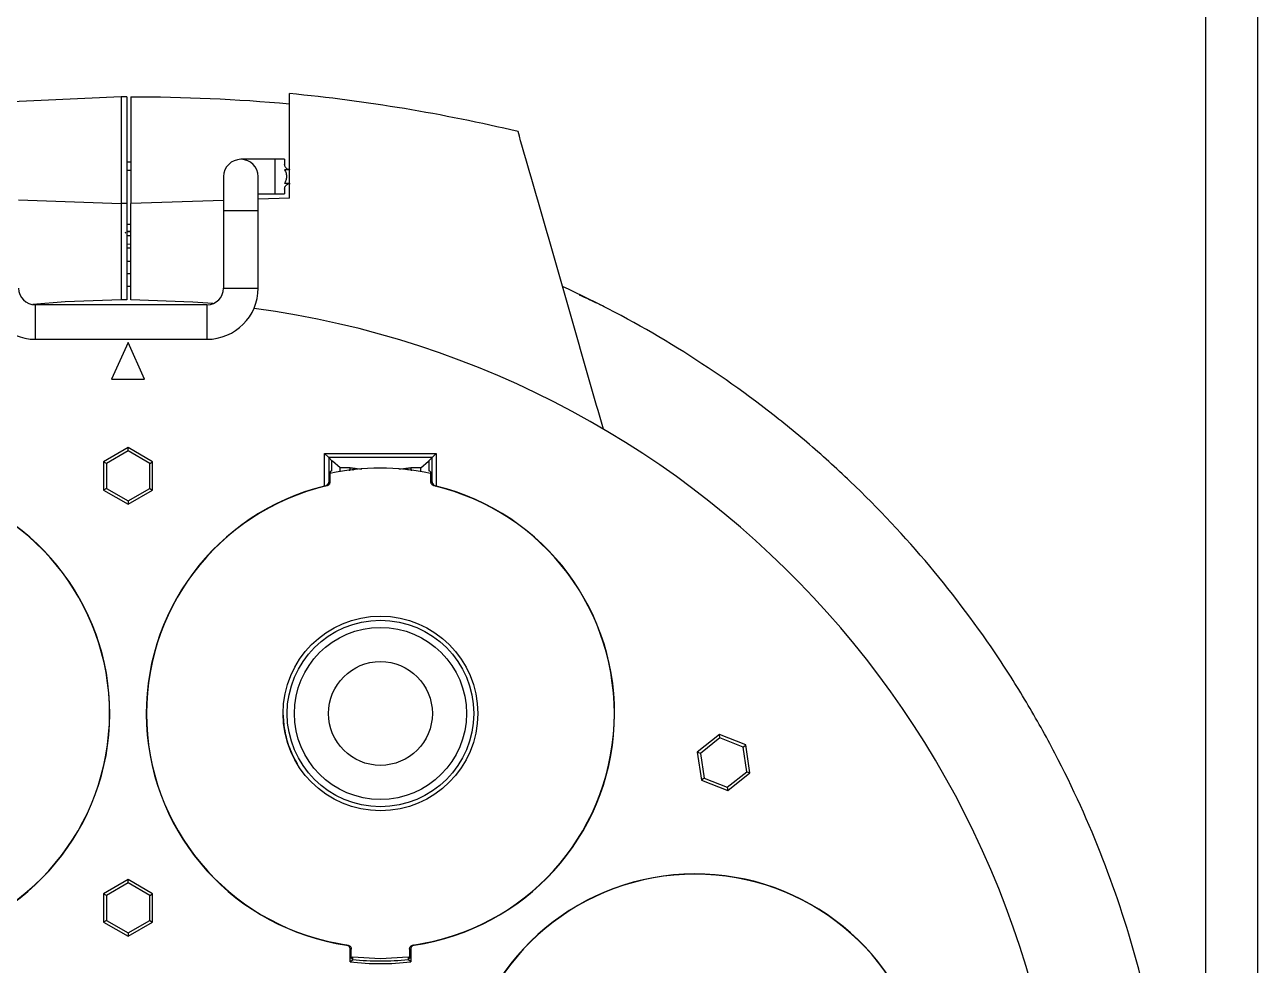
# Model space of a CAD drawing. Header units: inches. Extents: x 1.2 to 44.8, y 1.3 to 32.8.
# Drawn here: x 40 to 44.45, y 11.304 to 14.701 of the extents above; entities that cross this region are included whole.
import ezdxf

# ---------------------------------------------------------------- set-up
doc = ezdxf.new("R2010")
doc.units = ezdxf.units.IN
doc.header["$MEASUREMENT"] = 0
doc.layers.add('OBJECT', color=7, linetype='Continuous')

msp = doc.modelspace()

# ---------------------------------------------------------------- linework, layer by layer
at = {"layer": 'OBJECT'}
for p, q in [((44.2633, 16.7992), (44.2633, 11.2439)), ((44.4503, 16.7992), (44.4503, 9.7215)), ((40.3483, 14.4409), (39.9008, 14.4207)), ((40.3483, 14.4409), (40.3483, 14.0554)), ((40.3683, 14.4409), (40.3483, 14.4409)), ((40.3683, 14.4409), (40.3683, 13.7075)), ((40.3833, 14.4409), (40.3833, 14.055)), ((40.3833, 14.2049), (40.3683, 14.205)), ((40.9383, 14.215), (40.7808, 14.215)), ((40.9033, 14.215), (40.9033, 14.09)), ((40.9383, 14.215), (40.9383, 14.1975)), ((40.3833, 14.1749), (40.3683, 14.175)), ((40.7183, 14.1525), (40.7183, 13.75)), ((40.8433, 13.75), (40.8433, 14.1525)), ((40.9556, 14.1775), (40.9383, 14.1775)), ((40.9556, 14.1275), (40.9383, 14.1275)), ((40.9383, 14.1075), (40.9383, 14.09)), ((39.9783, 14.0683), (40.3483, 14.0554)), ((40.7183, 14.0667), (40.3833, 14.055)), ((40.8433, 14.09), (40.9383, 14.09)), ((40.9558, 14.075), (40.8433, 14.0711)), ((40.3683, 14.0554), (40.3483, 14.0554)), ((40.7183, 14.03), (40.8433, 14.03)), ((40.3833, 13.9792), (40.3685, 13.9791)), ((40.3683, 13.9541), (40.3833, 13.954)), ((40.3833, 13.954), (40.3683, 13.9541)), ((40.3833, 13.954), (40.3683, 13.9541)), ((40.3833, 13.939), (40.3683, 13.9391)), ((40.3683, 13.9091), (40.3833, 13.9092)), ((40.3833, 13.8942), (40.3683, 13.8941)), ((40.3683, 13.8475), (40.3833, 13.8477)), ((40.3683, 13.8027), (40.3833, 13.8027)), ((40.3832, 13.7558), (40.3682, 13.7558)), ((40.3683, 13.7075), (40.3483, 13.7075)), ((40.7183, 13.75), (40.8433, 13.75)), ((40.6583, 13.69), (40.0383, 13.69)), ((40.0383, 13.69), (40.0383, 13.565)), ((40.6583, 13.69), (40.6583, 13.565)), ((40.0383, 13.565), (40.6583, 13.565)), ((40.3733, 13.5533), (40.3134, 13.4215)), ((40.4331, 13.4215), (40.3733, 13.5533)), ((40.3134, 13.4215), (40.4331, 13.4215)), ((40.3733, 13.1738), (40.2847, 13.1227)), ((40.4619, 13.1227), (40.3733, 13.1738)), ((40.3733, 13.1617), (40.3733, 13.1738)), ((40.3733, 13.1617), (40.2952, 13.1166)), ((40.4514, 13.1166), (40.3733, 13.1617)), ((41.0829, 13.1528), (41.486, 13.1528)), ((41.0829, 13.0346), (41.0829, 13.1528)), ((41.0978, 13.138), (41.0829, 13.1528)), ((41.0978, 13.138), (41.0978, 13.0497)), ((41.4711, 13.138), (41.0978, 13.138)), ((41.0978, 13.138), (41.1094, 13.1263)), ((41.486, 13.1528), (41.4594, 13.1263)), ((41.4711, 13.0497), (41.4711, 13.138)), ((41.486, 13.1528), (41.486, 13.0346)), ((40.2847, 13.1227), (40.2847, 13.0204)), ((40.2952, 13.1166), (40.2847, 13.1227)), ((40.2952, 13.1166), (40.2952, 13.0264)), ((40.4514, 13.1166), (40.4619, 13.1227)), ((40.4514, 13.0264), (40.4514, 13.1166)), ((40.4619, 13.0204), (40.4619, 13.1227)), ((41.1094, 13.0902), (41.1094, 13.1263)), ((41.1389, 13.1005), (41.1112, 13.1247)), ((41.1749, 13.1005), (41.1389, 13.1005)), ((41.1389, 13.0874), (41.1389, 13.1005)), ((41.1737, 13.0903), (41.1749, 13.1005)), ((41.1857, 13.0999), (41.1847, 13.0906)), ((41.384, 13.0928), (41.3831, 13.0999)), ((41.4299, 13.1005), (41.394, 13.1005)), ((41.394, 13.1005), (41.3952, 13.0902)), ((41.4299, 13.1005), (41.4576, 13.1247)), ((41.4299, 13.0874), (41.4299, 13.1005)), ((41.4594, 13.1263), (41.4594, 13.0902)), ((41.1022, 13.0758), (41.1022, 13.0502)), ((41.4667, 13.0502), (41.4667, 13.0758)), ((40.2952, 13.0264), (40.2847, 13.0204)), ((40.2847, 13.0204), (40.3733, 12.9692)), ((40.2952, 13.0264), (40.3733, 12.9813)), ((40.3733, 12.9813), (40.4514, 13.0264)), ((40.3733, 12.9692), (40.4619, 13.0204)), ((40.4514, 13.0264), (40.4619, 13.0204)), ((41.0846, 13.035), (41.0829, 13.0346)), ((41.486, 13.0346), (41.4843, 13.035)), ((40.3733, 12.9813), (40.3733, 12.9692)), ((42.5081, 12.1373), (42.4281, 12.0735)), ((42.5099, 12.1253), (42.4394, 12.0691)), ((42.6033, 12.0999), (42.5081, 12.1373)), ((42.5099, 12.1253), (42.5081, 12.1373)), ((42.5938, 12.0924), (42.5099, 12.1253)), ((42.4281, 12.0735), (42.4433, 11.9723)), ((42.4394, 12.0691), (42.4281, 12.0735)), ((42.4394, 12.0691), (42.4528, 11.9799)), ((42.5938, 12.0924), (42.6033, 12.0999)), ((42.6073, 12.0032), (42.5938, 12.0924)), ((42.6185, 11.9988), (42.6033, 12.0999)), ((42.4528, 11.9799), (42.4433, 11.9723)), ((42.4433, 11.9723), (42.5386, 11.935)), ((42.4528, 11.9799), (42.5368, 11.9469)), ((42.5368, 11.9469), (42.6073, 12.0032)), ((42.5386, 11.935), (42.6185, 11.9988)), ((42.6073, 12.0032), (42.6185, 11.9988)), ((42.5368, 11.9469), (42.5386, 11.935)), ((40.3733, 11.6138), (40.2847, 11.5627)), ((40.3733, 11.6017), (40.2952, 11.5566)), ((40.4619, 11.5627), (40.3733, 11.6138)), ((40.3733, 11.6017), (40.3733, 11.6138)), ((40.4514, 11.5566), (40.3733, 11.6017)), ((40.2847, 11.5627), (40.2847, 11.4604)), ((40.2952, 11.5566), (40.2847, 11.5627)), ((40.2952, 11.5566), (40.2952, 11.4664)), ((40.4514, 11.5566), (40.4619, 11.5627)), ((40.4514, 11.4664), (40.4514, 11.5566)), ((40.4619, 11.4604), (40.4619, 11.5627)), ((40.2952, 11.4664), (40.2847, 11.4604)), ((40.2847, 11.4604), (40.3733, 11.4092)), ((40.2952, 11.4664), (40.3733, 11.4213)), ((40.3733, 11.4213), (40.4514, 11.4664)), ((40.3733, 11.4092), (40.4619, 11.4604)), ((40.4514, 11.4664), (40.4619, 11.4604)), ((40.3733, 11.4213), (40.3733, 11.4092)), ((41.175, 11.3168), (41.175, 11.3622)), ((41.1793, 11.3385), (41.1793, 11.3625)), ((41.3896, 11.3625), (41.3896, 11.3385)), ((41.3939, 11.3622), (41.3939, 11.3168)), ((41.175, 11.3168), (41.1844, 11.3253)), ((41.2844, 11.3277), (41.1841, 11.3334)), ((41.1844, 11.3253), (41.1844, 11.3342)), ((41.3849, 11.3334), (41.2844, 11.3277)), ((41.3844, 11.3342), (41.3844, 11.3253)), ((41.3939, 11.3168), (41.3844, 11.3253))]:
    msp.add_line(p, q, dxfattribs=at)
at = {"layer": 'OBJECT', "flags": 128}
for points in [[(40.3483, 13.7075), (40.1464, 13.7002), (40.0301, 13.6906)], [(40.679, 13.6937), (40.6068, 13.6995), (40.3833, 13.7075)]]:
    msp.add_lwpolyline(points, dxfattribs=at)
at = {"layer": 'OBJECT'}
for radius in [0.3516, 0.3367, 0.3108, 0.1875]:
    msp.add_circle((41.2844, 12.2136), radius, dxfattribs=at)
for centre, radius, start, end in [((40.7808, 14.1525), 0.0625, 0, 180), ((40.0383, 13.75), 0.185, 180, 270), ((40.0383, 13.75), 0.06, 180, 270), ((40.6583, 13.75), 0.06, 270, 0), ((40.6583, 13.75), 0.185, 270, 0), ((40.3733, 10.3215), 3.386, 1.3042, 82.279), ((41.2844, 12.2136), 0.8858, 78.2179, 101.8617), ((39.4621, 12.2136), 0.8445, 278.0389, 76.7276), ((39.4621, 12.2136), 0.8454, 278.3204, 76.2063), ((41.2844, 12.2136), 0.8454, 103.7937, 261.6796), ((41.2844, 12.2136), 0.8445, 103.2724, 261.9611), ((41.2844, 12.2136), 0.8445, 278.0389, 76.7276), ((41.2844, 12.2136), 0.8454, 278.3204, 76.2063), ((42.4206, 10.7888), 0.8454, 13.7937, 171.6796), ((42.4206, 10.7888), 0.8445, 13.2724, 171.9611), ((41.2844, 12.2136), 0.9034, 263.0399, 276.9601), ((41.2844, 12.2136), 0.8939, 263.5771, 276.4229)]:
    msp.add_arc(centre, radius, start, end, dxfattribs=at)
for centre, major_axis, ratio, start_param, end_param in [((41.79, 12.2136), (1.1844, 0), 0.904333, 2.18289, 2.189184), ((41.0964, 13.1244), (0.015, 0), 0.122785, 0.139626, 0.517039), ((41.2844, 13.1115), (0.1364, 0), 0.122792, 3.903609, 4.202236), ((41.2844, 13.1115), (0.1364, 0), 0.122792, 5.222542, 5.521169), ((41.4725, 13.1244), (0.015, 0), 0.122785, 2.624554, 3.001966), ((40.7789, 12.2136), (1.1844, 0), 0.904333, 0.952409, 0.958702), ((41.1787, 12.2136), (0.8486, 0), 0.989844, 1.661062, 1.666299), ((41.3902, 12.2136), (0.8486, 0), 0.989844, 1.475294, 1.480531), ((41.1258, 12.2136), (0.8702, 0), 0.979895, 4.768957, 4.773913), ((41.4431, 12.2136), (0.8702, 0), 0.979895, 4.650865, 4.655821), ((42.1756, 12.2136), (1.4876, 0), 0.800731, 3.979311, 3.983227), ((40.3933, 12.2136), (1.4876, 0), 0.800731, 5.441551, 5.445467)]:
    msp.add_ellipse(centre, major_axis=major_axis, ratio=ratio, start_param=start_param, end_param=end_param, dxfattribs=at)
for points in [[(40.3833, 14.4409), (40.5746, 14.4413), (40.7654, 14.4329), (40.9558, 14.4156)], [(40.9558, 14.075), (40.9558, 14.2027), (40.9558, 14.3284), (40.9558, 14.4523)], [(41.7812, 14.3152), (41.5094, 14.3798), (41.2342, 14.4256), (40.9558, 14.4523)]]:
    msp.add_open_spline(points, degree=3, dxfattribs=at)
for points, knots in [([(42.0894, 13.2404), (42.0634, 13.3311), (42.0375, 13.4215), (41.9857, 13.6021), (41.9598, 13.6924), (41.9083, 13.872), (41.8826, 13.9614), (41.8316, 14.1393), (41.8063, 14.2275), (41.7812, 14.3152)], [0, 0, 0, 0, 0.25, 0.25, 0.5, 0.5, 0.75, 0.75, 1, 1, 1, 1]), ([(40.9583, 14.1775), (40.9562, 14.1777), (40.9521, 14.1781), (40.9465, 14.181), (40.9422, 14.1852), (40.9389, 14.1911), (40.9385, 14.1951), (40.9383, 14.1975)], [0, 0, 0, 0, 0.176038, 0.352003, 0.530065, 0.718745, 1, 1, 1, 1]), ([(40.9383, 14.1775), (40.9403, 14.1735), (40.9443, 14.1654), (40.946, 14.1514), (40.9436, 14.1383), (40.9401, 14.1311), (40.9383, 14.1275)], [0, 0, 0, 0, 0.263961, 0.530255, 0.7652751, 1, 1, 1, 1]), ([(40.9383, 14.1075), (40.9385, 14.11), (40.9389, 14.1143), (40.9427, 14.1206), (40.9479, 14.125), (40.9535, 14.1272), (40.957, 14.1275), (40.9583, 14.1275)], [0, 0, 0, 0, 0.287921, 0.494979, 0.70301, 0.889448, 1, 1, 1, 1]), ([(40.3483, 14.0554), (40.3483, 13.9978), (40.3483, 13.8823), (40.3483, 13.7658), (40.3483, 13.7075)], [0, 0, 0, 0, 0.498712, 1, 1, 1, 1]), ([(40.3833, 13.7075), (40.3833, 13.7657), (40.3833, 13.8238), (40.3833, 13.9397), (40.3833, 13.9975), (40.3833, 14.055)], [0, 0, 0, 0, 0.5, 0.5, 1, 1, 1, 1]), ([(40.3633, 13.9481), (40.3634, 13.9485), (40.3639, 13.9506), (40.3647, 13.9518), (40.3653, 13.9528)], [0, 0, 0, 0, 0.19857, 1, 1, 1, 1]), ([(44.0287, 11.2644), (43.9937, 11.4001), (43.9514, 11.5331), (43.8524, 11.7938), (43.7957, 11.9214), (43.7156, 12.0776), (43.6991, 12.1086), (43.6652, 12.1704), (43.6478, 12.2011), (43.5942, 12.2925), (43.5569, 12.3522), (43.4405, 12.5273), (43.3569, 12.6391), (43.1778, 12.8528), (43.0822, 12.9546), (42.9299, 13.1), (42.8776, 13.1472), (42.7701, 13.2389), (42.7152, 13.283), (42.5477, 13.4104), (42.4321, 13.4886), (42.1928, 13.6319), (42.0693, 13.697), (41.9417, 13.7554)], [0, 0, 0, 0, 0.125, 0.125, 0.25, 0.25, 0.28125, 0.28125, 0.3125, 0.3125, 0.375, 0.375, 0.5, 0.5, 0.625, 0.625, 0.6875, 0.6875, 0.75, 0.75, 0.875, 0.875, 1, 1, 1, 1]), ([(42.0988, 13.6787), (42.0907, 13.6829), (42.073, 13.6921), (42.0276, 13.7132), (42.0028, 13.7247)], [0, 0, 0, 0, 0.4529526, 1, 1, 1, 1]), ([(41.1033, 13.0863), (41.1032, 13.0861), (41.1029, 13.0857), (41.1026, 13.0837), (41.1023, 13.0809), (41.1022, 13.0781), (41.1022, 13.0764), (41.1022, 13.0758)], [0, 0, 0, 0, 0.220811, 0.441948, 0.667498, 0.896783, 1, 1, 1, 1]), ([(41.1749, 13.1005), (41.1766, 13.1005), (41.18, 13.1004), (41.1836, 13.1002), (41.1853, 13.1), (41.1857, 13.0999)], [0, 0, 0, 0, 0.416515, 0.833182, 1, 1, 1, 1]), ([(41.3831, 13.0999), (41.3844, 13.1001), (41.3869, 13.1003), (41.3909, 13.1005), (41.3933, 13.1005), (41.394, 13.1005)], [0, 0, 0, 0, 0.413061, 0.826035, 1, 1, 1, 1]), ([(41.4667, 13.0758), (41.4667, 13.0763), (41.4667, 13.0779), (41.4666, 13.0806), (41.4663, 13.0835), (41.466, 13.0856), (41.4657, 13.0861), (41.4655, 13.0863)], [0, 0, 0, 0, 0.0821676, 0.3062639, 0.5349455, 0.7645548, 1, 1, 1, 1]), ([(41.0978, 13.0497), (41.0978, 13.0497), (41.0976, 13.0482), (41.0966, 13.0448), (41.0937, 13.0402), (41.0894, 13.0366), (41.0861, 13.0355), (41.0846, 13.035)], [0, 0, 0, 0, 0.006138, 0.254994, 0.577239, 0.809771, 1, 1, 1, 1]), ([(41.1022, 13.0502), (41.1021, 13.0491), (41.1019, 13.0464), (41.1002, 13.0422), (41.0969, 13.0384), (41.0933, 13.0363), (41.0911, 13.0357), (41.0905, 13.0355)], [0, 0, 0, 0, 0.157413, 0.407293, 0.657414, 0.909287, 1, 1, 1, 1]), ([(41.4783, 13.0355), (41.4773, 13.0358), (41.4747, 13.0366), (41.471, 13.0393), (41.4679, 13.0435), (41.4668, 13.0473), (41.4667, 13.0496), (41.4667, 13.0502)], [0, 0, 0, 0, 0.157404, 0.410985, 0.664295, 0.915773, 1, 1, 1, 1]), ([(41.4711, 13.0497), (41.4711, 13.0497), (41.4713, 13.0482), (41.4722, 13.0448), (41.4751, 13.0402), (41.4795, 13.0366), (41.4828, 13.0355), (41.4843, 13.035)], [0, 0, 0, 0, 0.006138, 0.254994, 0.577239, 0.809771, 1, 1, 1, 1]), ([(41.0905, 13.0355), (41.0893, 13.0354), (41.0874, 13.0353), (41.0854, 13.0351), (41.0846, 13.035)], [0, 0, 0, 0, 0.60643, 1, 1, 1, 1]), ([(41.4843, 13.035), (41.4831, 13.0351), (41.4811, 13.0353), (41.4791, 13.0355), (41.4783, 13.0355)], [0, 0, 0, 0, 0.604349, 1, 1, 1, 1]), ([(40.9851, 12.0319), (40.9838, 12.0342), (40.9769, 12.0456), (40.9683, 12.0623), (40.9577, 12.0868), (40.9506, 12.107), (40.9435, 12.1327), (40.9392, 12.1536), (40.9356, 12.1804), (40.9349, 12.1966), (40.9345, 12.2076)], [0, 0, 0, 0, 0.043252, 0.216432, 0.302954, 0.476136, 0.562657, 0.735838, 0.82236, 1, 1, 1, 1]), ([(41.1621, 11.3771), (41.163, 11.3771), (41.1644, 11.3772), (41.1658, 11.3773), (41.1663, 11.3773)], [0, 0, 0, 0, 0.607349, 1, 1, 1, 1]), ([(41.175, 11.3622), (41.1748, 11.3639), (41.1745, 11.3673), (41.1719, 11.3718), (41.1681, 11.3752), (41.1645, 11.3766), (41.1625, 11.377), (41.1621, 11.3771)], [0, 0, 0, 0, 0.235641, 0.471271, 0.707249, 0.944054, 1, 1, 1, 1]), ([(41.1663, 11.3773), (41.167, 11.3772), (41.1691, 11.3768), (41.1726, 11.3752), (41.1762, 11.372), (41.1788, 11.3675), (41.1791, 11.3641), (41.1793, 11.3625)], [0, 0, 0, 0, 0.098195, 0.296067, 0.532774, 0.768704, 1, 1, 1, 1]), ([(41.3896, 11.3625), (41.3896, 11.3632), (41.3897, 11.3653), (41.3908, 11.369), (41.3935, 11.373), (41.3976, 11.3761), (41.4009, 11.3769), (41.4025, 11.3773)], [0, 0, 0, 0, 0.098186, 0.296067, 0.530767, 0.766015, 1, 1, 1, 1]), ([(41.4068, 11.3771), (41.4051, 11.3767), (41.4018, 11.3758), (41.3977, 11.3726), (41.3949, 11.3683), (41.394, 11.3646), (41.3939, 11.3626), (41.3939, 11.3622)], [0, 0, 0, 0, 0.2376312, 0.4752844, 0.7123597, 0.9485585, 1, 1, 1, 1]), ([(41.4025, 11.3773), (41.4034, 11.3773), (41.4048, 11.3772), (41.4062, 11.3771), (41.4068, 11.3771)], [0, 0, 0, 0, 0.607349, 1, 1, 1, 1]), ([(41.1801, 11.3284), (41.18, 11.3285), (41.1798, 11.3289), (41.1795, 11.3308), (41.1794, 11.3336), (41.1793, 11.3363), (41.1793, 11.338), (41.1793, 11.3385)], [0, 0, 0, 0, 0.221883, 0.444214, 0.668056, 0.892904, 1, 1, 1, 1]), ([(41.3896, 11.3385), (41.3896, 11.338), (41.3896, 11.3364), (41.3895, 11.3337), (41.3893, 11.3309), (41.3891, 11.3289), (41.3889, 11.3286), (41.3888, 11.3284)], [0, 0, 0, 0, 0.100056, 0.322332, 0.546536, 0.77142, 1, 1, 1, 1])]:
    msp.add_open_spline(points, degree=3, knots=knots, dxfattribs=at)

doc.saveas('drawing.dxf')
